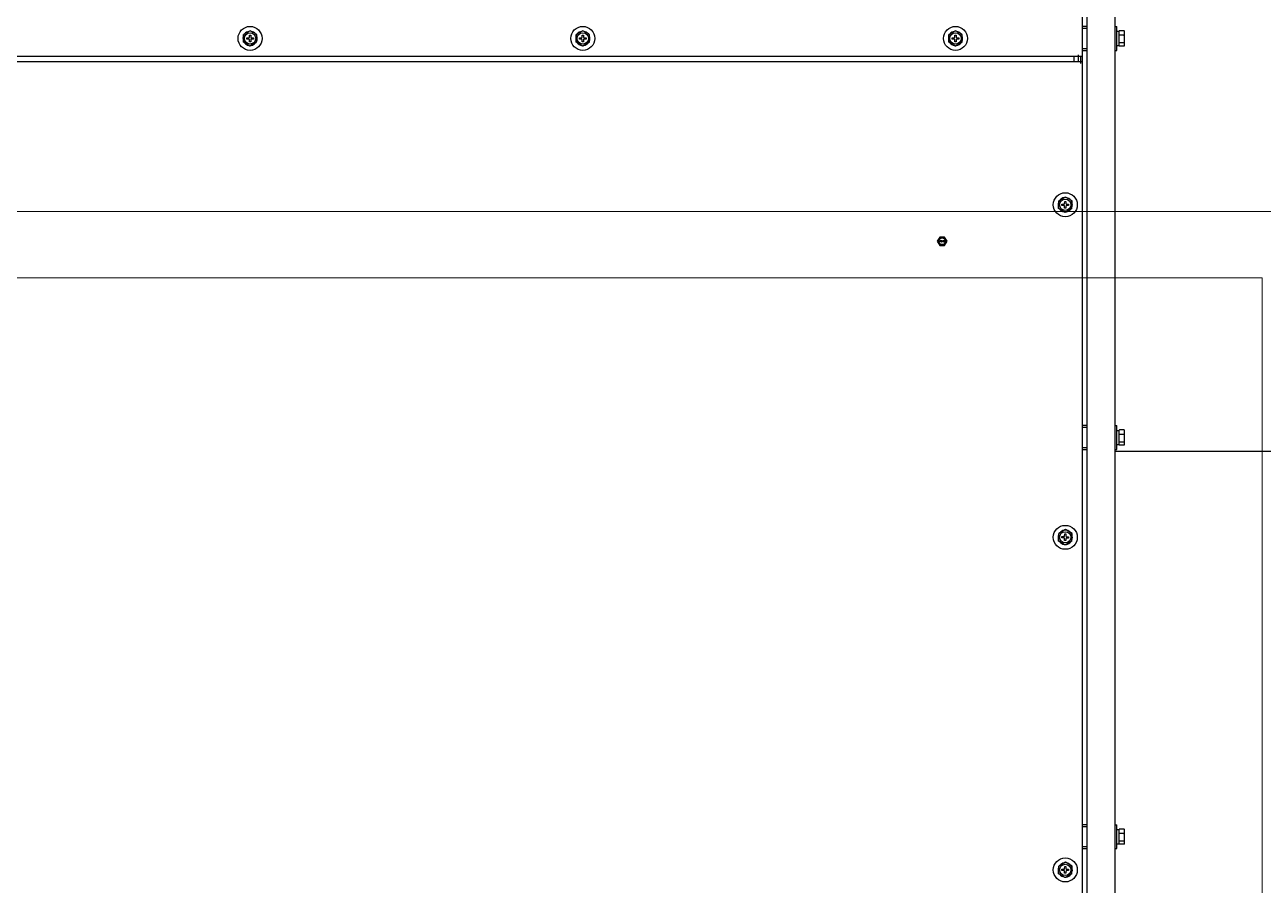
# Model space of a CAD drawing. Header units: millimetres. Extents: x 0 to 87554, y -20854 to 20404.
# Drawn here: x 35942 to 36872, y 15809 to 16455 of the extents above; entities that cross this region are included whole.
import ezdxf

# ---------------------------------------------------------------- set-up
doc = ezdxf.new("R2010")
doc.units = ezdxf.units.MM
doc.layers.get('0').update_dxf_attribs({"lineweight": 15})
for name, color, linetype in [('2401-00198_NFH-M5-12_0', 7, 'Continuous'), ('2401-01144-S-M6-16HWM_0', 7, 'Continuous'), ('4212-KH010_041_0', 7, 'Continuous'), ('4215-12269_16_0', 7, 'Continuous'), ('4215-12653_3_0', 7, 'Continuous'), ('4215-12655_1_0', 7, 'Continuous'), ('4215-16097_1_0', 7, 'Continuous'), ('4215-16529_1_0', 7, 'Continuous')]:
    doc.layers.add(name, color=color, linetype=linetype)
doc.layers.add('THICK', color=7, linetype='Continuous', lineweight=0)

# ---------------------------------------------------------------- blocks, each defined once
blk = doc.blocks.new('y65iu76u67u6')
at = {"color": 7, "linetype": 'Continuous'}
for p, q in [((945969.29, -88535.69), (937281.29, -88535.69)), ((940195.29, -88585.69), (938840.29, -88585.69)), ((940195.29, -89138.69), (940195.29, -88585.69))]:
    blk.add_line(p, q, dxfattribs=at)
blk = doc.blocks.new('gt55')
at = {"layer": '2401-00198_NFH-M5-12_0', "color": 87, "linetype": 'Continuous'}
for p, q in [((-1038.08, -796.82), (-1039.92, -800)), ((-1039.92, -800), (-1038.08, -803.18)), ((-1038.1, -800.5), (-1038.1, -799.5)), ((-1038.1, -799.5), (-1037.98, -799.5)), ((-1034.42, -796.82), (-1038.08, -796.82)), ((-1037.98, -799.5), (-1037.98, -800.29)), ((-1037.98, -800.29), (-1037.68, -799.5)), ((-1037.6, -799.61), (-1037.91, -800.5)), ((-1037.68, -799.5), (-1037.52, -799.5)), ((-1037.29, -800.5), (-1037.6, -799.61)), ((-1037.52, -799.5), (-1037.23, -800.29)), ((-1037.23, -800.29), (-1037.23, -799.5)), ((-1037.23, -799.5), (-1037.1, -799.5)), ((-1037.1, -799.5), (-1037.1, -800.5)), ((-1036.93, -799.76), (-1036.89, -799.67)), ((-1036.81, -799.76), (-1036.93, -799.76)), ((-1036.93, -800.5), (-1036.93, -799.95)), ((-1036.93, -799.95), (-1036.79, -799.95)), ((-1036.89, -799.67), (-1036.83, -799.59)), ((-1036.83, -799.59), (-1036.73, -799.52)), ((-1036.83, -800.05), (-1036.83, -800.39)), ((-1036.73, -800.12), (-1036.83, -800.05)), ((-1036.77, -799.67), (-1036.81, -799.76)), ((-1036.79, -799.95), (-1036.7, -800.01)), ((-1036.7, -799.63), (-1036.77, -799.67)), ((-1036.73, -799.52), (-1036.62, -799.5)), ((-1036.62, -800.14), (-1036.73, -800.12)), ((-1036.62, -799.61), (-1036.7, -799.63)), ((-1036.7, -800.01), (-1036.62, -800.03)), ((-1036.62, -799.5), (-1036.5, -799.5)), ((-1036.5, -799.61), (-1036.62, -799.61)), ((-1036.62, -800.03), (-1036.5, -800.03)), ((-1036.5, -800.14), (-1036.62, -800.14)), ((-1036.5, -799.5), (-1036.39, -799.52)), ((-1036.41, -799.63), (-1036.5, -799.61)), ((-1036.5, -800.03), (-1036.41, -800.01)), ((-1036.39, -800.12), (-1036.5, -800.14)), ((-1036.35, -799.67), (-1036.41, -799.63)), ((-1036.41, -800.01), (-1036.35, -799.97)), ((-1036.39, -799.52), (-1036.29, -799.59)), ((-1036.29, -800.05), (-1036.39, -800.12)), ((-1036.31, -799.73), (-1036.35, -799.67)), ((-1036.35, -799.97), (-1036.31, -799.9)), ((-1036.29, -799.8), (-1036.31, -799.73)), ((-1036.31, -799.9), (-1036.29, -799.84)), ((-1036.29, -799.59), (-1036.23, -799.67)), ((-1036.29, -799.84), (-1036.29, -799.8)), ((-1036.23, -799.97), (-1036.29, -800.05)), ((-1036.23, -799.67), (-1036.18, -799.78)), ((-1036.18, -799.86), (-1036.23, -799.97)), ((-1036.18, -799.78), (-1036.18, -799.86)), ((-1036.02, -799.88), (-1036, -799.86)), ((-1035.89, -800.01), (-1036.02, -799.88)), ((-1036.02, -800.14), (-1035.89, -800.01)), ((-1036, -800.16), (-1036.02, -800.14)), ((-1036, -799.86), (-1035.89, -799.97)), ((-1035.89, -800.05), (-1036, -800.16)), ((-1035.89, -799.97), (-1035.89, -799.82)), ((-1035.89, -799.82), (-1035.85, -799.82)), ((-1035.89, -800.2), (-1035.89, -800.05)), ((-1035.85, -799.82), (-1035.85, -799.97)), ((-1035.85, -799.97), (-1035.75, -799.86)), ((-1035.73, -799.88), (-1035.85, -800.01)), ((-1035.85, -800.01), (-1035.73, -800.14)), ((-1035.85, -800.05), (-1035.85, -800.2)), ((-1035.75, -800.16), (-1035.85, -800.05)), ((-1035.75, -799.86), (-1035.73, -799.88)), ((-1035.73, -800.14), (-1035.75, -800.16)), ((-1035.56, -800.35), (-1035.56, -800.18)), ((-1035.56, -800.18), (-1035.43, -800.33)), ((-1035.43, -800.33), (-1035.43, -799.5)), ((-1035.43, -799.5), (-1035.31, -799.5)), ((-1035.31, -799.5), (-1035.31, -800.5)), ((-1035.14, -799.61), (-1035.14, -799.5)), ((-1035.14, -799.5), (-1034.39, -799.5)), ((-1034.56, -800.14), (-1035.14, -799.61)), ((-1034.98, -799.61), (-1034.45, -800.07)), ((-1034.39, -799.61), (-1034.98, -799.61)), ((-1034.52, -800.22), (-1034.56, -800.14)), ((-1034.45, -800.07), (-1034.41, -800.14)), ((-1032.58, -800), (-1034.42, -796.82)), ((-1034.42, -803.18), (-1032.58, -800)), ((-1034.41, -800.14), (-1034.39, -800.22)), ((-1034.39, -799.5), (-1034.39, -799.61)), ((-1037.91, -800.5), (-1038.1, -800.5)), ((-1038.08, -803.18), (-1034.42, -803.18)), ((-1037.1, -800.5), (-1037.29, -800.5)), ((-1036.23, -800.5), (-1036.93, -800.5)), ((-1036.83, -800.39), (-1036.23, -800.39)), ((-1036.23, -800.39), (-1036.23, -800.5)), ((-1035.85, -800.2), (-1035.89, -800.2)), ((-1035.43, -800.5), (-1035.56, -800.35)), ((-1035.31, -800.5), (-1035.43, -800.5)), ((-1035.1, -800.35), (-1035.12, -800.27)), ((-1035.12, -800.27), (-1035.02, -800.27)), ((-1035.02, -800.44), (-1035.1, -800.35)), ((-1035.02, -800.27), (-1034.98, -800.33)), ((-1034.93, -800.48), (-1035.02, -800.44)), ((-1034.98, -800.33), (-1034.91, -800.37)), ((-1034.79, -800.5), (-1034.93, -800.48)), ((-1034.91, -800.37), (-1034.81, -800.39)), ((-1034.81, -800.39), (-1034.73, -800.39)), ((-1034.7, -800.5), (-1034.79, -800.5)), ((-1034.73, -800.39), (-1034.62, -800.37)), ((-1034.58, -800.48), (-1034.7, -800.5)), ((-1034.62, -800.37), (-1034.56, -800.33)), ((-1034.5, -800.44), (-1034.58, -800.48)), ((-1034.56, -800.33), (-1034.52, -800.27)), ((-1034.52, -800.27), (-1034.52, -800.22)), ((-1034.41, -800.35), (-1034.5, -800.44)), ((-1034.39, -800.27), (-1034.41, -800.35)), ((-1034.39, -800.22), (-1034.39, -800.27))]:
    blk.add_line(p, q, dxfattribs=at)
at = {"layer": '2401-01144-S-M6-16HWM_0', "color": 87, "linetype": 'Continuous'}
for p, q in [((-1556.2, -641.73), (-1561.22, -644.57)), ((-1551.22, -644.66), (-1556.2, -641.73)), ((-1306.2, -641.73), (-1311.22, -644.57)), ((-1301.22, -644.66), (-1306.2, -641.73)), ((-1026.2, -641.73), (-1031.22, -644.57)), ((-1021.22, -644.66), (-1026.2, -641.73)), ((-906.55, -638.5), (-904.95, -638.5)), ((-904.95, -656.5), (-904.95, -638.5)), ((-899.65, -641.76), (-903.05, -641.76)), ((-1561.28, -650.34), (-1561.22, -644.57)), ((-1556.3, -653.27), (-1561.28, -650.34)), ((-1558.75, -647.98), (-1558.75, -646.98)), ((-1558.75, -646.98), (-1557.25, -646.99)), ((-1557.25, -647.99), (-1558.75, -647.98)), ((-1556.77, -650), (-1556.76, -648.5)), ((-1555.77, -650), (-1556.77, -650)), ((-1556.74, -646.5), (-1556.73, -645)), ((-1556.73, -645), (-1555.73, -645)), ((-1551.28, -650.43), (-1556.3, -653.27)), ((-1555.76, -648.5), (-1555.77, -650)), ((-1555.73, -645), (-1555.74, -646.5)), ((-1555.25, -647.01), (-1553.75, -647.02)), ((-1553.75, -648.02), (-1555.25, -648.01)), ((-1553.75, -647.02), (-1553.75, -648.02)), ((-1551.28, -650.43), (-1551.22, -644.66)), ((-1311.28, -650.34), (-1311.22, -644.57)), ((-1306.3, -653.27), (-1311.28, -650.34)), ((-1308.75, -647.98), (-1308.75, -646.98)), ((-1308.75, -646.98), (-1307.25, -646.99)), ((-1307.25, -647.99), (-1308.75, -647.98)), ((-1306.77, -650), (-1306.76, -648.5)), ((-1305.77, -650), (-1306.77, -650)), ((-1306.74, -646.5), (-1306.73, -645)), ((-1306.73, -645), (-1305.73, -645)), ((-1301.28, -650.43), (-1306.3, -653.27)), ((-1305.76, -648.5), (-1305.77, -650)), ((-1305.73, -645), (-1305.74, -646.5)), ((-1305.25, -647.01), (-1303.75, -647.02)), ((-1303.75, -648.02), (-1305.25, -648.01)), ((-1303.75, -647.02), (-1303.75, -648.02)), ((-1301.28, -650.43), (-1301.22, -644.66)), ((-1031.28, -650.34), (-1031.22, -644.57)), ((-1026.3, -653.27), (-1031.28, -650.34)), ((-1028.75, -647.98), (-1028.75, -646.98)), ((-1028.75, -646.98), (-1027.25, -646.99)), ((-1027.25, -647.99), (-1028.75, -647.98)), ((-1026.77, -650), (-1026.76, -648.5)), ((-1025.77, -650), (-1026.77, -650)), ((-1026.74, -646.5), (-1026.73, -645)), ((-1026.73, -645), (-1025.73, -645)), ((-1021.28, -650.43), (-1026.3, -653.27)), ((-1025.76, -648.5), (-1025.77, -650)), ((-1025.73, -645), (-1025.74, -646.5)), ((-1025.25, -647.01), (-1023.75, -647.02)), ((-1023.75, -648.02), (-1025.25, -648.01)), ((-1023.75, -647.02), (-1023.75, -648.02)), ((-1021.28, -650.43), (-1021.22, -644.66)), ((-904.95, -642.15), (-903.35, -642.15)), ((-903.35, -652.97), (-903.35, -642.03)), ((-899.65, -645.19), (-903.05, -645.19)), ((-899.65, -650.93), (-903.05, -650.93)), ((-899.35, -652.97), (-899.35, -642.03)), ((-906.55, -656.5), (-904.95, -656.5)), ((-904.95, -652.85), (-903.35, -652.85)), ((-899.65, -653.24), (-903.05, -653.24)), ((-948.78, -775.34), (-948.72, -769.57)), ((-943.7, -766.73), (-948.72, -769.57)), ((-946.25, -772.98), (-946.25, -771.98)), ((-946.25, -771.98), (-944.75, -771.99)), ((-944.24, -771.5), (-944.23, -770)), ((-944.23, -770), (-943.23, -770)), ((-938.72, -769.66), (-943.7, -766.73)), ((-943.23, -770), (-943.24, -771.5)), ((-942.75, -772.01), (-941.25, -772.02)), ((-941.25, -772.02), (-941.25, -773.02)), ((-938.78, -775.43), (-938.72, -769.66)), ((-943.8, -778.27), (-948.78, -775.34)), ((-944.75, -772.99), (-946.25, -772.98)), ((-944.27, -775), (-944.26, -773.5)), ((-943.27, -775), (-944.27, -775)), ((-938.78, -775.43), (-943.8, -778.27)), ((-943.26, -773.5), (-943.27, -775)), ((-941.25, -773.02), (-942.75, -773.01)), ((-906.55, -938.5), (-904.95, -938.5)), ((-904.95, -956.5), (-904.95, -938.5)), ((-904.95, -942.15), (-903.35, -942.15)), ((-903.35, -952.97), (-903.35, -942.03)), ((-899.65, -941.76), (-903.05, -941.76)), ((-899.65, -945.19), (-903.05, -945.19)), ((-899.35, -952.97), (-899.35, -942.03)), ((-906.55, -956.5), (-904.95, -956.5)), ((-904.95, -952.85), (-903.35, -952.85)), ((-899.65, -950.93), (-903.05, -950.93)), ((-899.65, -953.24), (-903.05, -953.24)), ((-948.78, -1025.34), (-948.72, -1019.57)), ((-943.7, -1016.73), (-948.72, -1019.57)), ((-946.25, -1022.98), (-946.25, -1021.98)), ((-946.25, -1021.98), (-944.75, -1021.99)), ((-944.75, -1022.99), (-946.25, -1022.98)), ((-944.24, -1021.5), (-944.23, -1020)), ((-944.23, -1020), (-943.23, -1020)), ((-938.72, -1019.66), (-943.7, -1016.73)), ((-943.23, -1020), (-943.24, -1021.5)), ((-942.75, -1022.01), (-941.25, -1022.02)), ((-941.25, -1023.02), (-942.75, -1023.01)), ((-941.25, -1022.02), (-941.25, -1023.02)), ((-938.78, -1025.43), (-938.72, -1019.66)), ((-943.8, -1028.27), (-948.78, -1025.34)), ((-944.27, -1025), (-944.26, -1023.5)), ((-943.27, -1025), (-944.27, -1025)), ((-938.78, -1025.43), (-943.8, -1028.27)), ((-943.26, -1023.5), (-943.27, -1025)), ((-906.55, -1238.5), (-904.95, -1238.5)), ((-904.95, -1256.5), (-904.95, -1238.5)), ((-904.95, -1242.15), (-903.35, -1242.15)), ((-903.35, -1252.97), (-903.35, -1242.03)), ((-899.65, -1241.76), (-903.05, -1241.76)), ((-899.65, -1245.19), (-903.05, -1245.19)), ((-899.35, -1252.97), (-899.35, -1242.03)), ((-904.95, -1252.85), (-903.35, -1252.85)), ((-899.65, -1250.93), (-903.05, -1250.93)), ((-899.65, -1253.24), (-903.05, -1253.24)), ((-906.55, -1256.5), (-904.95, -1256.5)), ((-948.78, -1275.34), (-948.72, -1269.57)), ((-943.7, -1266.73), (-948.72, -1269.57)), ((-946.25, -1272.98), (-946.25, -1271.98)), ((-946.25, -1271.98), (-944.75, -1271.99)), ((-944.75, -1272.99), (-946.25, -1272.98)), ((-944.27, -1275), (-944.26, -1273.5)), ((-944.24, -1271.5), (-944.23, -1270)), ((-944.23, -1270), (-943.23, -1270)), ((-938.72, -1269.66), (-943.7, -1266.73)), ((-943.26, -1273.5), (-943.27, -1275)), ((-943.23, -1270), (-943.24, -1271.5)), ((-942.75, -1272.01), (-941.25, -1272.02)), ((-941.25, -1273.02), (-942.75, -1273.01)), ((-941.25, -1272.02), (-941.25, -1273.02)), ((-938.78, -1275.43), (-938.72, -1269.66)), ((-943.8, -1278.27), (-948.78, -1275.34)), ((-943.27, -1275), (-944.27, -1275)), ((-938.78, -1275.43), (-943.8, -1278.27))]:
    blk.add_line(p, q, dxfattribs=at)
for centre, radius in [((-1556.25, -647.5), 9), ((-1306.25, -647.5), 9), ((-1026.25, -647.5), 9), ((-1556.25, -647.5), 4.25), ((-1306.25, -647.5), 4.25), ((-1026.25, -647.5), 4.25), ((-943.75, -772.5), 9), ((-943.75, -772.5), 4.25), ((-943.75, -1022.5), 9), ((-943.75, -1022.5), 4.25), ((-943.75, -1272.5), 9), ((-943.75, -1272.5), 4.25)]:
    blk.add_circle(centre, radius, dxfattribs=at)
for centre, radius, start, end in [((-1556.25, -647.5), 5.35, 158.65147, 200.33086), ((-1556.25, -647.5), 5.47, 203.49871, 215.48361), ((-1556.25, -647.5), 5.47, 143.49871, 155.48361), ((-1556.25, -647.5), 5.35, 218.65147, 260.33086), ((-1556.25, -647.5), 5.35, 98.65147, 140.33086), ((-1557.24, -646.49), 0.5, 269.49116, 359.49116), ((-1557.26, -648.49), 0.5, 359.49116, 89.49116), ((-1556.25, -647.5), 5.47, 83.49871, 95.48361), ((-1555.26, -648.51), 0.5, 89.49116, 179.49116), ((-1555.24, -646.51), 0.5, 179.49116, 269.49116), ((-1556.25, -647.5), 5.35, 278.65147, 320.33086), ((-1556.25, -647.5), 5.35, 38.65147, 80.33086), ((-1556.25, -647.5), 5.47, 323.49871, 335.48361), ((-1556.25, -647.5), 5.47, 23.49871, 35.48361), ((-1556.25, -647.5), 5.35, 338.65147, 20.33086), ((-1306.25, -647.5), 5.35, 158.65147, 200.33086), ((-1306.25, -647.5), 5.47, 203.49871, 215.48361), ((-1306.25, -647.5), 5.47, 143.49871, 155.48361), ((-1306.25, -647.5), 5.35, 218.65147, 260.33086), ((-1306.25, -647.5), 5.35, 98.65147, 140.33086), ((-1307.24, -646.49), 0.5, 269.49116, 359.49116), ((-1307.26, -648.49), 0.5, 359.49116, 89.49116), ((-1306.25, -647.5), 5.47, 83.49871, 95.48361), ((-1305.26, -648.51), 0.5, 89.49116, 179.49116), ((-1305.24, -646.51), 0.5, 179.49116, 269.49116), ((-1306.25, -647.5), 5.35, 278.65147, 320.33086), ((-1306.25, -647.5), 5.35, 38.65147, 80.33086), ((-1306.25, -647.5), 5.47, 323.49871, 335.48361), ((-1306.25, -647.5), 5.47, 23.49871, 35.48361), ((-1306.25, -647.5), 5.35, 338.65147, 20.33086), ((-1026.25, -647.5), 5.35, 158.65147, 200.33086), ((-1026.25, -647.5), 5.47, 203.49871, 215.48361), ((-1026.25, -647.5), 5.47, 143.49871, 155.48361), ((-1026.25, -647.5), 5.35, 218.65147, 260.33086), ((-1026.25, -647.5), 5.35, 98.65147, 140.33086), ((-1027.24, -646.49), 0.5, 269.49116, 359.49116), ((-1027.26, -648.49), 0.5, 359.49116, 89.49116), ((-1026.25, -647.5), 5.47, 83.49871, 95.48361), ((-1025.26, -648.51), 0.5, 89.49116, 179.49116), ((-1025.24, -646.51), 0.5, 179.49116, 269.49116), ((-1026.25, -647.5), 5.35, 278.65147, 320.33086), ((-1026.25, -647.5), 5.35, 38.65147, 80.33086), ((-1026.25, -647.5), 5.47, 323.49871, 335.48361), ((-1026.25, -647.5), 5.47, 23.49871, 35.48361), ((-1026.25, -647.5), 5.35, 338.65147, 20.33086), ((-1556.25, -647.5), 5.47, 263.49871, 275.48361), ((-1306.25, -647.5), 5.47, 263.49871, 275.48361), ((-1026.25, -647.5), 5.47, 263.49871, 275.48361), ((-943.75, -772.5), 5.35, 158.65147, 200.33086), ((-943.75, -772.5), 5.47, 143.49871, 155.48361), ((-943.75, -772.5), 5.35, 98.65147, 140.33086), ((-944.74, -771.49), 0.5, 269.49116, 359.49116), ((-943.75, -772.5), 5.47, 83.49871, 95.48361), ((-942.74, -771.51), 0.5, 179.49116, 269.49116), ((-943.75, -772.5), 5.35, 38.65147, 80.33086), ((-943.75, -772.5), 5.47, 23.49871, 35.48361), ((-943.75, -772.5), 5.35, 338.65147, 20.33086), ((-943.75, -772.5), 5.47, 203.49871, 215.48361), ((-943.75, -772.5), 5.35, 218.65147, 260.33086), ((-944.76, -773.49), 0.5, 359.49116, 89.49116), ((-943.75, -772.5), 5.47, 263.49871, 275.48361), ((-942.76, -773.51), 0.5, 89.49116, 179.49116), ((-943.75, -772.5), 5.35, 278.65147, 320.33086), ((-943.75, -772.5), 5.47, 323.49871, 335.48361), ((-943.75, -1022.5), 5.35, 158.65147, 200.33086), ((-943.75, -1022.5), 5.47, 143.49871, 155.48361), ((-943.75, -1022.5), 5.35, 98.65147, 140.33086), ((-944.74, -1021.49), 0.5, 269.49116, 359.49116), ((-944.76, -1023.49), 0.5, 359.49116, 89.49116), ((-943.75, -1022.5), 5.47, 83.49871, 95.48361), ((-942.76, -1023.51), 0.5, 89.49116, 179.49116), ((-942.74, -1021.51), 0.5, 179.49116, 269.49116), ((-943.75, -1022.5), 5.35, 38.65147, 80.33086), ((-943.75, -1022.5), 5.47, 23.49871, 35.48361), ((-943.75, -1022.5), 5.35, 338.65147, 20.33086), ((-943.75, -1022.5), 5.47, 203.49871, 215.48361), ((-943.75, -1022.5), 5.35, 218.65147, 260.33086), ((-943.75, -1022.5), 5.47, 263.49871, 275.48361), ((-943.75, -1022.5), 5.35, 278.65147, 320.33086), ((-943.75, -1022.5), 5.47, 323.49871, 335.48361), ((-943.75, -1272.5), 5.35, 158.65147, 200.33086), ((-943.75, -1272.5), 5.47, 203.49871, 215.48361), ((-943.75, -1272.5), 5.47, 143.49871, 155.48361), ((-943.75, -1272.5), 5.35, 98.65147, 140.33086), ((-944.74, -1271.49), 0.5, 269.49116, 359.49116), ((-944.76, -1273.49), 0.5, 359.49116, 89.49116), ((-943.75, -1272.5), 5.47, 83.49871, 95.48361), ((-942.76, -1273.51), 0.5, 89.49116, 179.49116), ((-942.74, -1271.51), 0.5, 179.49116, 269.49116), ((-943.75, -1272.5), 5.35, 38.65147, 80.33086), ((-943.75, -1272.5), 5.47, 23.49871, 35.48361), ((-943.75, -1272.5), 5.35, 338.65147, 20.33086), ((-943.75, -1272.5), 5.35, 218.65147, 260.33086), ((-943.75, -1272.5), 5.47, 263.49871, 275.48361), ((-943.75, -1272.5), 5.35, 278.65147, 320.33086), ((-943.75, -1272.5), 5.47, 323.49871, 335.48361)]:
    blk.add_arc(centre, radius, start, end, dxfattribs=at)
for points in [[(-903.05, -641.76), (-903.15, -641.85), (-903.26, -641.93), (-903.35, -642.03)], [(-903.35, -642.15), (-903.26, -642.02), (-903.16, -641.89), (-903.05, -641.76)], [(-899.65, -641.76), (-899.55, -641.85), (-899.44, -641.93), (-899.35, -642.03)], [(-899.35, -642.15), (-899.44, -642.02), (-899.54, -641.89), (-899.65, -641.76)], [(-903.05, -645.19), (-903.16, -645.06), (-903.26, -644.93), (-903.35, -644.8)], [(-903.35, -645.85), (-903.26, -645.62), (-903.16, -645.4), (-903.05, -645.19)], [(-903.05, -650.93), (-903.16, -650.71), (-903.26, -650.49), (-903.35, -650.27)], [(-903.35, -651.19), (-903.26, -651.1), (-903.15, -651.01), (-903.05, -650.93)], [(-899.65, -645.19), (-899.54, -645.06), (-899.44, -644.93), (-899.35, -644.8)], [(-899.35, -645.85), (-899.44, -645.62), (-899.54, -645.4), (-899.65, -645.19)], [(-899.65, -650.93), (-899.54, -650.71), (-899.44, -650.49), (-899.35, -650.27)], [(-899.35, -651.19), (-899.44, -651.1), (-899.55, -651.01), (-899.65, -650.93)], [(-903.05, -653.24), (-903.15, -653.15), (-903.26, -653.07), (-903.35, -652.97)], [(-899.65, -653.24), (-899.55, -653.15), (-899.44, -653.07), (-899.35, -652.97)], [(-903.05, -941.76), (-903.15, -941.85), (-903.26, -941.93), (-903.35, -942.03)], [(-903.35, -942.15), (-903.26, -942.02), (-903.16, -941.89), (-903.05, -941.76)], [(-903.05, -945.19), (-903.16, -945.06), (-903.26, -944.93), (-903.35, -944.8)], [(-903.35, -945.85), (-903.26, -945.62), (-903.16, -945.4), (-903.05, -945.19)], [(-899.65, -941.76), (-899.55, -941.85), (-899.44, -941.93), (-899.35, -942.03)], [(-899.35, -942.15), (-899.44, -942.02), (-899.54, -941.89), (-899.65, -941.76)], [(-899.65, -945.19), (-899.54, -945.06), (-899.44, -944.93), (-899.35, -944.8)], [(-899.35, -945.85), (-899.44, -945.62), (-899.54, -945.4), (-899.65, -945.19)], [(-903.05, -950.93), (-903.16, -950.71), (-903.26, -950.49), (-903.35, -950.27)], [(-903.35, -951.19), (-903.26, -951.1), (-903.15, -951.01), (-903.05, -950.93)], [(-903.05, -953.24), (-903.15, -953.15), (-903.26, -953.07), (-903.35, -952.97)], [(-899.65, -950.93), (-899.54, -950.71), (-899.44, -950.49), (-899.35, -950.27)], [(-899.35, -951.19), (-899.44, -951.1), (-899.55, -951.01), (-899.65, -950.93)], [(-899.65, -953.24), (-899.55, -953.15), (-899.44, -953.07), (-899.35, -952.97)], [(-903.05, -1241.76), (-903.15, -1241.85), (-903.26, -1241.93), (-903.35, -1242.03)], [(-903.35, -1242.15), (-903.26, -1242.02), (-903.16, -1241.89), (-903.05, -1241.76)], [(-903.05, -1245.19), (-903.16, -1245.06), (-903.26, -1244.93), (-903.35, -1244.8)], [(-903.35, -1245.85), (-903.26, -1245.62), (-903.16, -1245.4), (-903.05, -1245.19)], [(-899.65, -1241.76), (-899.55, -1241.85), (-899.44, -1241.93), (-899.35, -1242.03)], [(-899.35, -1242.15), (-899.44, -1242.02), (-899.54, -1241.89), (-899.65, -1241.76)], [(-899.65, -1245.19), (-899.54, -1245.06), (-899.44, -1244.93), (-899.35, -1244.8)], [(-899.35, -1245.85), (-899.44, -1245.62), (-899.54, -1245.4), (-899.65, -1245.19)], [(-903.05, -1250.93), (-903.16, -1250.71), (-903.26, -1250.49), (-903.35, -1250.27)], [(-903.35, -1251.19), (-903.26, -1251.1), (-903.15, -1251.01), (-903.05, -1250.93)], [(-903.05, -1253.24), (-903.15, -1253.15), (-903.26, -1253.07), (-903.35, -1252.97)], [(-899.65, -1250.93), (-899.54, -1250.71), (-899.44, -1250.49), (-899.35, -1250.27)], [(-899.35, -1251.19), (-899.44, -1251.1), (-899.55, -1251.01), (-899.65, -1250.93)], [(-899.65, -1253.24), (-899.55, -1253.15), (-899.44, -1253.07), (-899.35, -1252.97)]]:
    blk.add_open_spline(points, degree=3, dxfattribs=at)
at = {"layer": '4212-KH010_041_0', "color": 87, "linetype": 'Continuous'}
for p, q in [((-933.75, -665), (-933.75, -661)), ((-932.25, -664.56), (-932.25, -665))]:
    blk.add_line(p, q, dxfattribs=at)
at = {"layer": '4215-12269_16_0', "color": 87, "linetype": 'Continuous'}
for p, q in [((-927.55, -638.5), (-930.55, -638.5)), ((-927.55, -640), (-930.55, -640)), ((-930.55, -655), (-927.55, -655)), ((-930.55, -656.5), (-927.55, -656.5)), ((-932.25, -661), (-932.25, -664.56)), ((-930.75, -665), (-930.75, -661)), ((-927.55, -938.5), (-930.55, -938.5)), ((-927.55, -940), (-930.55, -940)), ((-930.55, -955), (-927.55, -955)), ((-930.55, -956.5), (-927.55, -956.5)), ((-927.55, -1238.5), (-930.55, -1238.5)), ((-927.55, -1240), (-930.55, -1240)), ((-930.55, -1255), (-927.55, -1255)), ((-930.55, -1256.5), (-927.55, -1256.5))]:
    blk.add_line(p, q, dxfattribs=at)
for centre, radius, start, end in [((-930.55, -638.3), 1.7, 262.88051, 270), ((-930.55, -638.3), 0.2, 180, 270), ((-930.55, -656.7), 1.7, 90, 97.11949), ((-930.55, -656.7), 0.2, 90, 180), ((-930.55, -938.3), 0.2, 180, 270), ((-930.55, -938.3), 1.7, 262.88051, 270), ((-930.55, -956.7), 1.7, 90, 97.11949), ((-930.55, -956.7), 0.2, 90, 180), ((-930.55, -1238.3), 1.7, 262.88051, 270), ((-930.55, -1238.3), 0.2, 180, 270), ((-930.55, -1256.7), 1.7, 90, 97.11949), ((-930.55, -1256.7), 0.2, 90, 180)]:
    blk.add_arc(centre, radius, start, end, dxfattribs=at)
at = {"layer": '4215-12653_3_0', "color": 87, "linetype": 'Continuous'}
for p, q in [((-930.75, -665), (-2181.75, -665)), ((-937.15, -665), (-937.15, -661)), ((-932.15, -666.4), (-932.15, -665)), ((-930.75, -1660.5), (-930.75, -665))]:
    blk.add_line(p, q, dxfattribs=at)
blk.add_circle((-1036.25, -800), 2.5, dxfattribs=at)
at = {"layer": '4215-12655_1_0', "color": 87, "linetype": 'Continuous'}
for p, q in [((-930.75, -661), (-930.75, 352.5)), ((-934.15, -659.8), (-934.15, -661)), ((-930.75, -661), (-2181.75, -661))]:
    blk.add_line(p, q, dxfattribs=at)
at = {"layer": '4215-16097_1_0', "color": 87, "linetype": 'Continuous'}
for p, q in [((-927.55, -578), (-927.55, -1373.5)), ((-906.55, -578), (-906.55, -1373.5))]:
    blk.add_line(p, q, dxfattribs=at)
at = {"layer": '4215-16529_1_0', "color": 87, "linetype": 'Continuous'}
blk.add_line((-606.55, -958), (-906.55, -958), dxfattribs=at)

msp = doc.modelspace()

# ---------------------------------------------------------------- block references
at = {"lineweight": -3}
msp.add_blockref('gt55', (37667.071, 17092.548, 19235.731), dxfattribs=at)
at = {"layer": 'THICK', "lineweight": -3}
msp.add_blockref('y65iu76u67u6', (-903324.071, 104850.702, 19235.731), dxfattribs=at)

doc.saveas('drawing.dxf')
